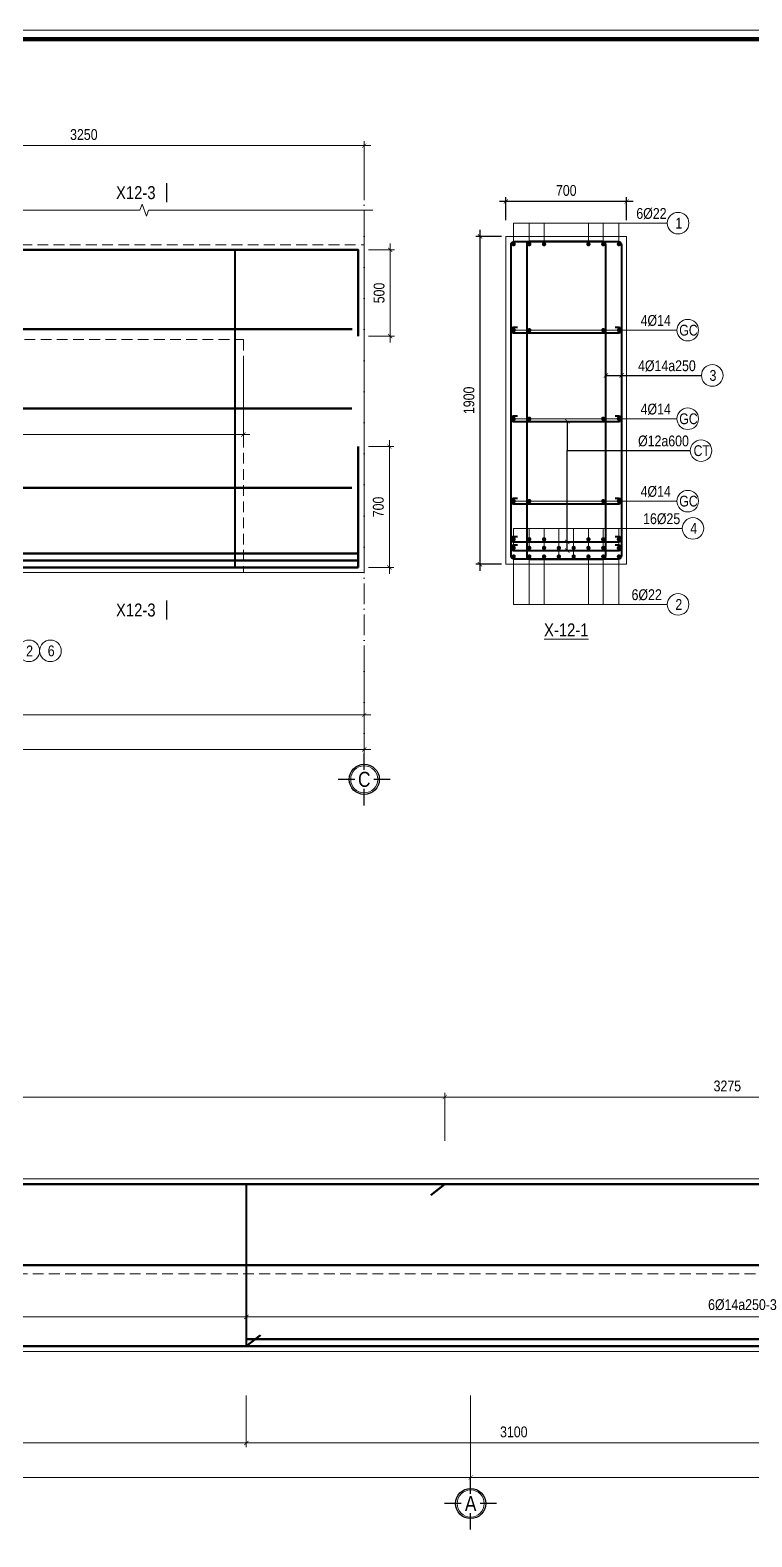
# Model space of a CAD drawing. Header units: millimetres. Extents: x 3014920 to 3563667, y -1638653 to -1356471.
# Drawn here: x 3180739 to 3184922, y -1595047 to -1586316 of the extents above; entities that cross this region are included whole.
import ezdxf
from ezdxf.enums import TextEntityAlignment as Align
from ezdxf.xclip import XClip

# ---------------------------------------------------------------- set-up
doc = ezdxf.new("R2010")
doc.units = ezdxf.units.MM
doc.header["$MEASUREMENT"] = 0
doc.header["$XCLIPFRAME"] = 0
doc.header["$PDMODE"] = 2
for name, pattern in [('6 TANG DIEN HINH 14-15$0$ACAD_ISO10W100', [18, 12, -3, 0, -3]), ('ACAD_ISO04W100', [30, 24, -3, 0, -3]), ('HIDDEN', [0.375, 0.25, -0.125])]:
    doc.linetypes.add(name, pattern=pattern)
doc.layers.get('0').update_dxf_attribs({"lineweight": 9})
doc.layers.get('Defpoints').update_dxf_attribs({"color": 10, "lineweight": 0})
for name, color, linetype, lineweight in [('2', 2, 'Continuous', 20), ('CDAI', 21, 'Continuous', 40), ('CTHEP', 50, 'Continuous', 50), ('DBAO', 90, 'Continuous', 13), ('DGIONG', 130, 'Continuous', 13), ('KTH', 154, 'Continuous', 9), ('Net khuat', 8, 'HIDDEN', 13), ('TEXT', 7, 'Continuous', 15), ('TEXT P X', 1, 'Continuous', 9), ('TRUC', 251, 'ACAD_ISO04W100', 9)]:
    doc.layers.add(name, color=color, linetype=linetype, lineweight=lineweight)
doc.layers.add('8', color=8, linetype='Continuous')
doc.styles.add('HELVECONDENSE', font='VHELVCN_0.TTF')
doc.styles.add('Star-HelCon', font='VHELVCN_0.TTF')
doc.styles.add('TTP-HelCon', font='VHELVCN_0.TTF')
doc.dimstyles.new('TTP-25', dxfattribs={"dimscale": 25, "dimtxt": 2.5, "dimasz": 1, "dimexe": 1, "dimexo": 1, "dimgap": 0.09, "dimtad": 0, "dimdec": 4, "dimrnd": 1, "dimzin": 9, "dimdsep": 46, "dimtxsty": 'TTP-HelCon', "dimblk": 'ARCHTICK', "dimcen": 0.09, "dimdle": 1.5, "dimclrd": 256, "dimclre": 256, "dimclrt": 7, "dimadec": 0, "dimazin": 0, "dimtfac": 1, "dimtdec": 4, "dimtmove": 0, "dimatfit": 3, "dimldrblk": 'ARCHTICK', "dimfxl": 1, "dimtvp": 1, "dimtolj": 1, "dimtzin": 0, "dimarcsym": 0})

# ---------------------------------------------------------------- blocks, each defined once
blk = doc.blocks.new('2X-14')
at = {"layer": 'CTHEP'}
for p, q in [((-245.00002, 143.17017), (18325.00164, 143.17017)), ((18149.5434, -326.82983), (24.99248, -326.82983))]:
    blk.add_line(p, q, dxfattribs=at)
blk.add_lwpolyline([(-245.00002, -796.82983), (18375.00002, -796.82983)], dxfattribs=at)
at = {"layer": 'DBAO', "linetype": 'Continuous'}
blk.add_line((-275.00002, 173.17017), (9375.00163, 173.17017), dxfattribs=at)
at = {"layer": 'DBAO', "linetype": 'Continuous', "flags": 128}
blk.add_lwpolyline([(18725.00162, -826.82983), (-275.00002, -826.82983), (-275.00002, 173.17017)], dxfattribs=at)
blk = doc.blocks.new('dau truc')
blk.add_circle((0, 0), 180)
at = {"layer": '8'}
for p, q in [((0, 127), (0, 345)), ((-127, 0), (-345, 0)), ((0, -345), (0, -127)), ((345, 0), (127, 0))]:
    blk.add_line(p, q, dxfattribs=at)
blk.add_circle((0, 0), 200, dxfattribs=at)
at = {"layer": 'TEXT', "style": 'HELVECONDENSE'}
blk.add_attdef('A', text='', height=233, dxfattribs=at).set_placement((0, 0), align=Align.MIDDLE)
blk = doc.blocks.new('_ArchTick')
at = {"color": 0, "linetype": 'ByBlock', "const_width": 0.15}
blk.add_lwpolyline([(-0.5, -0.5), (0.5, 0.5)], dxfattribs=at)
blk = doc.blocks.new('*D1127')
at = {"layer": 'Defpoints', "color": 0, "transparency": 16777216}
for p in [(11010.4, 1449), (2560.4, 1175), (11010.4, 1171.2)]:
    blk.add_point(p, dxfattribs=at)
at = {"layer": 'KTH', "lineweight": -2, "transparency": 16777216}
for p, q in [((2522.9, 1449), (11047.9, 1449)), ((2560.4, 1200), (2560.4, 1474)), ((11010.4, 1196.2), (11010.4, 1474))]:
    blk.add_line(p, q, dxfattribs=at)
at = {"layer": 'KTH', "lineweight": -2, "transparency": 16777216, "xscale": 25, "yscale": 25, "zscale": 25, "rotation": 180}
blk.add_blockref('_ArchTick', (2560.4, 1449), dxfattribs=at)
at = {"layer": 'KTH', "lineweight": -2, "transparency": 16777216, "xscale": 25, "yscale": 25, "zscale": 25}
blk.add_blockref('_ArchTick', (11010.4, 1449), dxfattribs=at)
at = {"layer": 'KTH', "color": 7, "transparency": 16777216, "insert": (6785.4, 1512.8), "char_height": 62.5, "attachment_point": 5, "style": 'TTP-HelCon'}
blk.add_mtext('\\A1;8450', dxfattribs=at)
blk = doc.blocks.new('*D1128')
at = {"layer": 'Defpoints', "color": 0, "transparency": 16777216}
for p in [(14285.4, 1449), (11010.4, 1196.2), (14285.4, 1200)]:
    blk.add_point(p, dxfattribs=at)
at = {"layer": 'KTH', "lineweight": -2, "transparency": 16777216}
for p, q in [((10972.9, 1449), (14322.9, 1449)), ((11010.4, 1221.2), (11010.4, 1474)), ((14285.4, 1225), (14285.4, 1474))]:
    blk.add_line(p, q, dxfattribs=at)
at = {"layer": 'KTH', "lineweight": -2, "transparency": 16777216, "xscale": 25, "yscale": 25, "zscale": 25, "rotation": 180}
blk.add_blockref('_ArchTick', (11010.4, 1449), dxfattribs=at)
at = {"layer": 'KTH', "lineweight": -2, "transparency": 16777216, "xscale": 25, "yscale": 25, "zscale": 25}
blk.add_blockref('_ArchTick', (14285.4, 1449), dxfattribs=at)
at = {"layer": 'KTH', "color": 7, "transparency": 16777216, "insert": (12647.9, 1512.8), "char_height": 62.5, "attachment_point": 5, "style": 'TTP-HelCon'}
blk.add_mtext('\\A1;3275', dxfattribs=at)
blk = doc.blocks.new('*D1129')
at = {"layer": 'Defpoints', "color": 0, "transparency": 16777216}
for p in [(3710.4, -254.6), (9860.4, -254.6), (9860.4, -555.6)]:
    blk.add_point(p, dxfattribs=at)
at = {"layer": 'KTH', "lineweight": -2, "transparency": 16777216}
for p, q in [((3710.4, -279.6), (3710.4, -580.6)), ((9860.4, -279.6), (9860.4, -580.6)), ((3672.9, -555.6), (9897.9, -555.6))]:
    blk.add_line(p, q, dxfattribs=at)
at = {"layer": 'KTH', "lineweight": -2, "transparency": 16777216, "xscale": 25, "yscale": 25, "zscale": 25, "rotation": 180}
blk.add_blockref('_ArchTick', (3710.4, -555.6), dxfattribs=at)
at = {"layer": 'KTH', "lineweight": -2, "transparency": 16777216, "xscale": 25, "yscale": 25, "zscale": 25}
blk.add_blockref('_ArchTick', (9860.4, -555.6), dxfattribs=at)
at = {"layer": 'KTH', "color": 7, "transparency": 16777216, "insert": (6785.4, -491.8), "char_height": 62.5, "attachment_point": 5, "style": 'TTP-HelCon'}
blk.add_mtext('\\A1;6150', dxfattribs=at)
blk = doc.blocks.new('*D1130')
at = {"layer": 'Defpoints', "color": 0, "transparency": 16777216}
for p in [(9860.4, -254.6), (12960.4, -254.6), (12960.4, -555.6)]:
    blk.add_point(p, dxfattribs=at)
at = {"layer": 'KTH', "lineweight": -2, "transparency": 16777216}
for p, q in [((9860.4, -279.6), (9860.4, -580.6)), ((12960.4, -279.6), (12960.4, -580.6)), ((9822.9, -555.6), (12997.9, -555.6))]:
    blk.add_line(p, q, dxfattribs=at)
at = {"layer": 'KTH', "lineweight": -2, "transparency": 16777216, "xscale": 25, "yscale": 25, "zscale": 25, "rotation": 180}
blk.add_blockref('_ArchTick', (9860.4, -555.6), dxfattribs=at)
at = {"layer": 'KTH', "lineweight": -2, "transparency": 16777216, "xscale": 25, "yscale": 25, "zscale": 25}
blk.add_blockref('_ArchTick', (12960.4, -555.6), dxfattribs=at)
at = {"layer": 'KTH', "color": 7, "transparency": 16777216, "insert": (11410.4, -491.8), "char_height": 62.5, "attachment_point": 5, "style": 'TTP-HelCon'}
blk.add_mtext('\\A1;3100  ', dxfattribs=at)
blk = doc.blocks.new('*D1131')
at = {"layer": 'Defpoints', "color": 0, "transparency": 16777216}
for p in [(11160.4, -254.6), (23410.4, -254.6), (11160.4, -755.6)]:
    blk.add_point(p, dxfattribs=at)
at = {"layer": 'KTH', "lineweight": -2, "transparency": 16777216}
for p, q in [((11160.4, -279.6), (11160.4, -780.6)), ((23410.4, -279.6), (23410.4, -780.6)), ((23447.9, -755.6), (11122.9, -755.6))]:
    blk.add_line(p, q, dxfattribs=at)
at = {"layer": 'KTH', "lineweight": -2, "transparency": 16777216, "xscale": 25, "yscale": 25, "zscale": 25, "rotation": 180}
blk.add_blockref('_ArchTick', (11160.4, -755.6), dxfattribs=at)
at = {"layer": 'KTH', "lineweight": -2, "transparency": 16777216, "xscale": 25, "yscale": 25, "zscale": 25}
blk.add_blockref('_ArchTick', (23410.4, -755.6), dxfattribs=at)
at = {"layer": 'KTH', "color": 7, "transparency": 16777216, "insert": (17285.4, -691.8), "char_height": 62.5, "attachment_point": 5, "style": 'TTP-HelCon'}
blk.add_mtext('\\A1;12250', dxfattribs=at)
blk = doc.blocks.new('*D1132')
at = {"layer": 'Defpoints', "color": 0, "transparency": 16777216}
for p in [(260.4, -254.6), (11160.4, -254.6), (11160.4, -755.6)]:
    blk.add_point(p, dxfattribs=at)
at = {"layer": 'KTH', "lineweight": -2, "transparency": 16777216}
for p, q in [((260.4, -279.6), (260.4, -780.6)), ((11160.4, -279.6), (11160.4, -780.6)), ((222.9, -755.6), (11197.9, -755.6))]:
    blk.add_line(p, q, dxfattribs=at)
at = {"layer": 'KTH', "lineweight": -2, "transparency": 16777216, "xscale": 25, "yscale": 25, "zscale": 25, "rotation": 180}
blk.add_blockref('_ArchTick', (260.4, -755.6), dxfattribs=at)
at = {"layer": 'KTH', "lineweight": -2, "transparency": 16777216, "xscale": 25, "yscale": 25, "zscale": 25}
blk.add_blockref('_ArchTick', (11160.4, -755.6), dxfattribs=at)
at = {"layer": 'KTH', "color": 7, "transparency": 16777216, "insert": (5710.4, -691.8), "char_height": 62.5, "attachment_point": 5, "style": 'TTP-HelCon'}
blk.add_mtext('\\A1;10900', dxfattribs=at)
blk = doc.blocks.new('*D1133')
at = {"layer": 'Defpoints', "color": 0, "transparency": 16777216}
for p in [(9860.4, 372.1), (15610.4, 372.1), (9860.4, 175)]:
    blk.add_point(p, dxfattribs=at)
at = {"layer": 'KTH', "lineweight": -2, "transparency": 16777216}
for p, q in [((9860.4, 347.1), (9860.4, 150)), ((15610.4, 347.1), (15610.4, 150)), ((15647.9, 175), (9822.9, 175))]:
    blk.add_line(p, q, dxfattribs=at)
at = {"layer": 'KTH', "lineweight": -2, "transparency": 16777216, "xscale": 25, "yscale": 25, "zscale": 25, "rotation": 180}
blk.add_blockref('_ArchTick', (9860.4, 175), dxfattribs=at)
at = {"layer": 'KTH', "lineweight": -2, "transparency": 16777216, "xscale": 25, "yscale": 25, "zscale": 25}
blk.add_blockref('_ArchTick', (15610.4, 175), dxfattribs=at)
at = {"layer": 'KTH', "color": 7, "transparency": 16777216, "insert": (12735.4, 244.9), "char_height": 62.5, "attachment_point": 5, "style": 'TTP-HelCon'}
blk.add_mtext('\\A1;6Þ14a250-3', dxfattribs=at)
blk = doc.blocks.new('*D1134')
at = {"layer": 'Defpoints', "color": 0, "transparency": 16777216}
for p in [(3710.4, 372.1), (9860.4, 372.1), (3710.4, 175)]:
    blk.add_point(p, dxfattribs=at)
at = {"layer": 'KTH', "lineweight": -2, "transparency": 16777216}
for p, q in [((3710.4, 347.1), (3710.4, 150)), ((9860.4, 347.1), (9860.4, 150)), ((9897.9, 175), (3672.9, 175))]:
    blk.add_line(p, q, dxfattribs=at)
at = {"layer": 'KTH', "lineweight": -2, "transparency": 16777216, "xscale": 25, "yscale": 25, "zscale": 25, "rotation": 180}
blk.add_blockref('_ArchTick', (3710.4, 175), dxfattribs=at)
at = {"layer": 'KTH', "lineweight": -2, "transparency": 16777216, "xscale": 25, "yscale": 25, "zscale": 25}
blk.add_blockref('_ArchTick', (9860.4, 175), dxfattribs=at)
at = {"layer": 'KTH', "color": 7, "transparency": 16777216, "insert": (6785.4, 244.9), "char_height": 62.5, "attachment_point": 5, "style": 'TTP-HelCon'}
blk.add_mtext('\\A1;6Þ14a300-3', dxfattribs=at)
blk = doc.blocks.new('*D1095')
at = {"layer": 'Defpoints', "color": 0, "transparency": 16777216}
for p in [(10420, -2367.7), (-30, -2470), (10420, -2895)]:
    blk.add_point(p, dxfattribs=at)
at = {"layer": 'KTH', "lineweight": -2, "transparency": 16777216}
for p, q in [((10420, -2392.7), (10420, -2920)), ((-30, -2495), (-30, -2920)), ((-67.5, -2895), (10457.5, -2895))]:
    blk.add_line(p, q, dxfattribs=at)
at = {"layer": 'KTH', "lineweight": -2, "transparency": 16777216, "xscale": 25, "yscale": 25, "zscale": 25, "rotation": 180}
blk.add_blockref('_ArchTick', (-30, -2895), dxfattribs=at)
at = {"layer": 'KTH', "lineweight": -2, "transparency": 16777216, "xscale": 25, "yscale": 25, "zscale": 25}
blk.add_blockref('_ArchTick', (10420, -2895), dxfattribs=at)
at = {"layer": 'KTH', "color": 7, "transparency": 16777216, "insert": (5195, -2831.1), "char_height": 62.5, "attachment_point": 5, "style": 'TTP-HelCon'}
blk.add_mtext('\\A1;10450', dxfattribs=at)
blk = doc.blocks.new('*D1097')
at = {"layer": 'Defpoints', "color": 0, "transparency": 16777216}
for p in [(5270, -2470), (10420, -2470), (5270, -2695)]:
    blk.add_point(p, dxfattribs=at)
at = {"layer": 'KTH', "lineweight": -2, "transparency": 16777216}
for p, q in [((5270, -2495), (5270, -2720)), ((10420, -2495), (10420, -2720)), ((10457.5, -2695), (5232.5, -2695))]:
    blk.add_line(p, q, dxfattribs=at)
at = {"layer": 'KTH', "lineweight": -2, "transparency": 16777216, "xscale": 25, "yscale": 25, "zscale": 25, "rotation": 180}
blk.add_blockref('_ArchTick', (5270, -2695), dxfattribs=at)
at = {"layer": 'KTH', "lineweight": -2, "transparency": 16777216, "xscale": 25, "yscale": 25, "zscale": 25}
blk.add_blockref('_ArchTick', (10420, -2695), dxfattribs=at)
at = {"layer": 'KTH', "color": 7, "transparency": 16777216, "insert": (7845, -2631.2), "char_height": 62.5, "attachment_point": 5, "style": 'TTP-HelCon'}
blk.add_mtext('\\A1;5150', dxfattribs=at)
blk = doc.blocks.new('*D1098')
at = {"layer": 'Defpoints', "color": 0, "transparency": 16777216}
for p in [(5270, -594.3), (9720, -594.3), (5270, -1070)]:
    blk.add_point(p, dxfattribs=at)
at = {"layer": 'KTH', "lineweight": -2, "transparency": 16777216}
for p, q in [((5270, -619.3), (5270, -1095)), ((9720, -619.3), (9720, -1095)), ((9757.5, -1070), (5232.5, -1070))]:
    blk.add_line(p, q, dxfattribs=at)
at = {"layer": 'KTH', "lineweight": -2, "transparency": 16777216, "xscale": 25, "yscale": 25, "zscale": 25, "rotation": 180}
blk.add_blockref('_ArchTick', (5270, -1070), dxfattribs=at)
at = {"layer": 'KTH', "lineweight": -2, "transparency": 16777216, "xscale": 25, "yscale": 25, "zscale": 25}
blk.add_blockref('_ArchTick', (9720, -1070), dxfattribs=at)
at = {"layer": 'KTH', "color": 7, "transparency": 16777216, "insert": (7495, -1000.1), "char_height": 62.5, "attachment_point": 5, "style": 'TTP-HelCon'}
blk.add_mtext('\\A1;4Þ14a250-3', dxfattribs=at)
blk = doc.blocks.new('*D1100')
at = {"layer": 'Defpoints', "color": 0, "transparency": 16777216}
for p in [(10420, 604), (7170, 330), (10420, 330)]:
    blk.add_point(p, dxfattribs=at)
at = {"layer": 'KTH', "lineweight": -2, "transparency": 16777216}
for p, q in [((7170, 355), (7170, 629)), ((10420, 355), (10420, 629)), ((7132.5, 604), (10457.5, 604))]:
    blk.add_line(p, q, dxfattribs=at)
at = {"layer": 'KTH', "lineweight": -2, "transparency": 16777216, "xscale": 25, "yscale": 25, "zscale": 25, "rotation": 180}
blk.add_blockref('_ArchTick', (7170, 604), dxfattribs=at)
at = {"layer": 'KTH', "lineweight": -2, "transparency": 16777216, "xscale": 25, "yscale": 25, "zscale": 25}
blk.add_blockref('_ArchTick', (10420, 604), dxfattribs=at)
at = {"layer": 'KTH', "color": 7, "transparency": 16777216, "insert": (8795, 667.8), "char_height": 62.5, "attachment_point": 5, "style": 'TTP-HelCon'}
blk.add_mtext('\\A1;3250', dxfattribs=at)
blk = doc.blocks.new('MC')
at = {"layer": 'CTHEP', "const_width": 10, "elevation": 0}
blk.add_lwpolyline([(36, 150), (36, 0)], dxfattribs=at)
at = {"layer": 'TEXT', "style": 'TTP-HelCon'}
blk.add_attdef('A', text='', height=100, dxfattribs=at).set_placement((-50, 26), align=Align.RIGHT)
blk = doc.blocks.new('*D1106')
at = {"layer": 'Defpoints', "color": 0, "transparency": 16777216}
for p in [(10420, 0), (10420, -500), (10570, -500)]:
    blk.add_point(p, dxfattribs=at)
at = {"layer": 'KTH', "lineweight": -2, "transparency": 16777216}
for p, q in [((10570, 37.5), (10570, -537.5)), ((10445, 0), (10595, 0)), ((10445, -500), (10595, -500))]:
    blk.add_line(p, q, dxfattribs=at)
at = {"layer": 'KTH', "lineweight": -2, "transparency": 16777216, "xscale": 25, "yscale": 25, "zscale": 25}
for p, rotation in [((10570, 0), 90), ((10570, -500), 270)]:
    blk.add_blockref('_ArchTick', p, dxfattribs=dict(at, rotation=rotation))
at = {"layer": 'KTH', "color": 7, "transparency": 16777216, "insert": (10506.2, -250), "char_height": 62.5, "attachment_point": 5, "rotation": 90, "style": 'TTP-HelCon'}
blk.add_mtext('\\A1;500', dxfattribs=at)
blk = doc.blocks.new('*D1107')
at = {"layer": 'Defpoints', "color": 0, "transparency": 16777216}
for p in [(10420, -1140), (10565.9, -1140), (10420, -1840)]:
    blk.add_point(p, dxfattribs=at)
at = {"layer": 'KTH', "lineweight": -2, "transparency": 16777216}
for p, q in [((10565.9, -1877.5), (10565.9, -1102.5)), ((10445, -1140), (10590.9, -1140)), ((10445, -1840), (10590.9, -1840))]:
    blk.add_line(p, q, dxfattribs=at)
at = {"layer": 'KTH', "lineweight": -2, "transparency": 16777216, "xscale": 25, "yscale": 25, "zscale": 25}
for p, rotation in [((10565.9, -1140), 90), ((10565.9, -1840), 270)]:
    blk.add_blockref('_ArchTick', p, dxfattribs=dict(at, rotation=rotation))
at = {"layer": 'KTH', "color": 7, "transparency": 16777216, "insert": (10502, -1490), "char_height": 62.5, "attachment_point": 5, "rotation": 90, "style": 'TTP-HelCon'}
blk.add_mtext('\\A1;700', dxfattribs=at)
blk = doc.blocks.new('*D1153')
at = {"layer": 'Defpoints', "color": 0, "ltscale": 500, "transparency": 16777216}
for p in [(3183495.9, -1587309.2), (3183495.9, -1587442.4), (3184195.9, -1587442.4)]:
    blk.add_point(p, dxfattribs=at)
at = {"layer": 'KTH', "lineweight": -2, "ltscale": 500, "transparency": 16777216}
for p, q in [((3184233.4, -1587309.2), (3183458.4, -1587309.2)), ((3183495.9, -1587417.4), (3183495.9, -1587284.2)), ((3184195.9, -1587417.4), (3184195.9, -1587284.2))]:
    blk.add_line(p, q, dxfattribs=at)
at = {"layer": 'KTH', "lineweight": -2, "ltscale": 500, "transparency": 16777216, "xscale": 25, "yscale": 25, "zscale": 25, "rotation": 180}
blk.add_blockref('_ArchTick', (3183495.9, -1587309.2), dxfattribs=at)
at = {"layer": 'KTH', "lineweight": -2, "ltscale": 500, "transparency": 16777216, "xscale": 25, "yscale": 25, "zscale": 25}
blk.add_blockref('_ArchTick', (3184195.9, -1587309.2), dxfattribs=at)
at = {"layer": 'KTH', "color": 7, "ltscale": 500, "transparency": 16777216, "insert": (3183845.9, -1587245.3), "char_height": 62.5, "attachment_point": 5, "style": 'TTP-HelCon'}
blk.add_mtext('\\A1;700', dxfattribs=at)
blk = doc.blocks.new('*D1154')
at = {"layer": 'Defpoints', "color": 0, "ltscale": 500, "transparency": 16777216}
for p in [(3183495.9, -1587511.4), (3183346, -1589411.4), (3183495.9, -1589411.4)]:
    blk.add_point(p, dxfattribs=at)
at = {"layer": 'KTH', "lineweight": -2, "ltscale": 500, "transparency": 16777216}
for p, q in [((3183470.9, -1587511.4), (3183321, -1587511.4)), ((3183346, -1587473.9), (3183346, -1589448.9)), ((3183470.9, -1589411.4), (3183321, -1589411.4))]:
    blk.add_line(p, q, dxfattribs=at)
at = {"layer": 'KTH', "lineweight": -2, "ltscale": 500, "transparency": 16777216, "xscale": 25, "yscale": 25, "zscale": 25}
for p, rotation in [((3183346, -1587511.4), 90), ((3183346, -1589411.4), 270)]:
    blk.add_blockref('_ArchTick', p, dxfattribs=dict(at, rotation=rotation))
at = {"layer": 'KTH', "color": 7, "ltscale": 500, "transparency": 16777216, "insert": (3183282.2, -1588461.4), "char_height": 62.5, "attachment_point": 5, "rotation": 90, "style": 'TTP-HelCon'}
blk.add_mtext('\\A1;1900', dxfattribs=at)
blk = doc.blocks.new('CHG_XX_Khung ten')
blk.add_lwpolyline([(15, 579), (826, 579), (826, 15), (15, 15)], close=True)
at = {"color": 4, "linetype": 'Continuous', "const_width": 1}
blk.add_lwpolyline([(17, 577), (824, 577), (824, 17), (17, 17)], close=True, dxfattribs=at)
blk = doc.blocks.new('2X-13')
at = {"layer": 'CDAI'}
blk.add_lwpolyline([(9860.44181, 945), (9860.44181, 5)], dxfattribs=at)
at = {"layer": 'CTHEP'}
for p, q in [((10929.01592, 880.4745), (11010.44181, 945)), ((33575.39119, 475), (290.43806, 475))]:
    blk.add_line(p, q, dxfattribs=at)
at = {"layer": 'CTHEP', "color": 6}
blk.add_line((9941.86771, 69.5255), (9860.44181, 5), dxfattribs=at)
at = {"layer": 'CTHEP'}
for points in [[(290.43806, 745.00141), (290.43806, 945), (34222.38412, 945)], [(290.43806, 5), (34210.68418, 5)], [(9860.44181, 45), (17810.44181, 45)]]:
    blk.add_lwpolyline(points, dxfattribs=at)
at = {"layer": 'DBAO', "linetype": 'Continuous'}
blk.add_line((560.44556, 975), (13010.44181, 975), dxfattribs=at)
at = {"layer": 'DBAO', "linetype": 'Continuous', "flags": 128}
blk.add_lwpolyline([(260.43806, 1175), (260.43806, -25), (32960.44001, -25), (32960.44001, -925)], dxfattribs=at)
at = {"layer": 'Net khuat', "ltscale": 250}
blk.add_line((560.44298, 425), (32960.44001, 425), dxfattribs=at)
at = {"layer": '2', "ltscale": 300}
ref = blk.add_blockref('dau truc', (11160.44001, -906.46904), dxfattribs=dict(at, xscale=0.4367131295148283, yscale=0.4367131295148283, zscale=0.4367131295148283))
ref.add_attrib('A', 'A', dxfattribs={"layer": 'TEXT', "height": 87.5, "style": 'HELVECONDENSE'}).set_placement((11160.44001, -906.46904), align=Align.MIDDLE)
at = {"layer": 'KTH'}
for base, p1, p2, picture, middle in [((11010.4418141828, 1449.004608033), (2560.4380613351, 1174.9999999644), (11010.4418141828, 1171.152969715), '*D1127', (6785.439937759, 1512.8379413663)), ((14285.44181, 1449.00461), (11010.44181, 1196.15297), (14285.44181, 1200), '*D1128', (12647.94181, 1512.83794)), ((11160.4418141828, -755.6045000111), (260.4380613351, -254.6045000057), (11160.4418141828, -254.6045000069), '*D1132', (5710.439937759, -691.7711666777))]:
    dim = blk.add_linear_dim(base=base, p1=p1, p2=p2, angle=180, dimstyle='TTP-25', override={"dimtmove": 1}, dxfattribs=at)
    dim.commit()
    dim.dimension.update_dxf_attribs({"geometry": picture, "text_midpoint": middle})
at = {"layer": 'KTH', "color": 6}
dim = blk.add_linear_dim(base=(3710.43806, 175), p1=(9860.44181, 372.13667), p2=(3710.43806, 372.13667), angle=180, text='6Þ14a300-3', dimstyle='TTP-25', override={"dimtmove": 1}, dxfattribs=at)
dim.commit()
dim.dimension.update_dxf_attribs({"geometry": '*D1134', "text_midpoint": (6785.43994, 244.91666)})
at = {"layer": 'KTH'}
dim = blk.add_linear_dim(base=(9860.44181, 175), p1=(15610.44181, 372.13667), p2=(9860.44181, 372.13667), angle=180, text='6Þ14a250-3', dimstyle='TTP-25', override={"dimtmove": 1}, dxfattribs=at)
dim.commit()
dim.dimension.update_dxf_attribs({"geometry": '*D1133', "text_midpoint": (12735.44181, 244.91666)})
for base, p1, p2, picture, middle in [((9860.4418141828, -555.6487611982), (3710.4380613649, -254.6045000055), (9860.4418141828, -254.6045000069), '*D1129', (6785.4399377739, -491.8154278648)), ((11160.44181, -755.6045), (23410.44001, -254.6045), (11160.44181, -254.6045), '*D1131', (17285.44091, -691.77117))]:
    dim = blk.add_linear_dim(base=base, p1=p1, p2=p2, dimstyle='TTP-25', override={"dimtmove": 1}, dxfattribs=at)
    dim.commit()
    dim.dimension.update_dxf_attribs({"geometry": picture, "text_midpoint": middle})
dim = blk.add_linear_dim(base=(12960.44181, -555.64876), p1=(9860.44181, -254.6045), p2=(12960.44181, -254.6045), text='<>  ', dimstyle='TTP-25', override={"dimtmove": 1}, dxfattribs=at)
dim.commit()
dim.dimension.update_dxf_attribs({"geometry": '*D1130', "text_midpoint": (11410.44181, -491.81543)})
blk = doc.blocks.new('2X-12')
at = {"layer": 'CDAI'}
blk.add_lwpolyline([(9669.98956, 0), (9669.98956, -1840)], dxfattribs=at)
at = {"layer": 'CTHEP'}
for p, q in [((10349.29112, -460), (144.50086, -460)), ((10347.45191, -920), (139.23727, -920)), ((10384.98922, -1839.99999), (10384.98922, -1139.99999)), ((10347.45191, -1380), (139.23727, -1380)), ((0, -1840), (10384.98922, -1840))]:
    blk.add_line(p, q, dxfattribs=at)
for points in [[(0, 0), (10385.00873, 0), (10385.00873, -500)], [(5269.98956, -1760), (10384.98922, -1760)], [(5269.98956, -1800), (10384.98922, -1800)]]:
    blk.add_lwpolyline(points, dxfattribs=at)
at = {"layer": 'DBAO', "linetype": 'Continuous'}
blk.add_line((10419.98922, 230), (10419.98922, -1870), dxfattribs=at)
at = {"layer": 'DBAO', "linetype": 'Continuous', "flags": 128}
blk.add_lwpolyline([(10419.98922, -1870), (-30.00883, -1870), (-30.00883, 30)], dxfattribs=at)
at = {"layer": 'DGIONG', "linetype": 'Continuous', "elevation": 0, "flags": 128}
blk.add_lwpolyline([(10469.99117, 230), (9169.99117, 230), (9157.49117, 195.65653), (9132.49117, 264.34347), (9119.99117, 230), (7675.13337, 230)], dxfattribs=at)
at = {"layer": 'DGIONG'}
for centre in [(8476.43274, -2323.89334), (8601.43274, -2323.89334)]:
    blk.add_circle(centre, 62.5, dxfattribs=at)
at = {"layer": 'Net khuat', "ltscale": 250}
for p, q in [((7869.99117, 30), (10419.99117, 30)), ((669.98956, -519.96736), (9719.98956, -519.98528)), ((9719.98956, -519.98528), (9719.98956, -1870))]:
    blk.add_line(p, q, dxfattribs=at)
at = {"layer": 'TRUC', "linetype": '6 TANG DIEN HINH 14-15$0$ACAD_ISO10W100', "ltscale": 10}
blk.add_lwpolyline([(10419.99117, 408.27092), (10419.99117, -2942.59717)], dxfattribs=at)
ref = blk.add_blockref('MC', (9248.03129, 388.14082), dxfattribs=dict(xscale=-0.75, yscale=0.75, zscale=0.75, rotation=180))
ref.add_attrib('A', 'X12-3', dxfattribs={"layer": 'TEXT', "height": 75, "style": 'TTP-HelCon'}).set_placement((9210.53129, 294.01039), align=Align.RIGHT)
ref = blk.add_blockref('MC', (9248.03129, -2030.46061), dxfattribs=dict(xscale=-0.75, yscale=0.75, zscale=0.75, rotation=180))
ref.add_attrib('A', 'X12-3', dxfattribs={"layer": 'TEXT', "height": 75, "style": 'TTP-HelCon'}).set_placement((9210.53129, -2124.59104), align=Align.RIGHT)
at = {"layer": '2', "ltscale": 300}
ref = blk.add_blockref('dau truc', (10419.99117, -3068.46171), dxfattribs=dict(at, xscale=0.4367131292819977, yscale=0.4367131292819977, zscale=0.4367131292819977))
ref.add_attrib('A', 'C', dxfattribs={"layer": 'TEXT', "height": 87.5, "style": 'HELVECONDENSE'}).set_placement((10419.99117, -3068.46171), align=Align.MIDDLE)
at = {"layer": 'TEXT', "style": 'Star-HelCon'}
for s, p in [('2', (8480.59941, -2323.89334)), ('6', (8605.59941, -2323.89334))]:
    blk.add_text(s, height=62.5, dxfattribs=at).set_placement(p, align=Align.MIDDLE)
at = {"layer": 'KTH'}
for base, p1, p2, picture, middle in [((10419.99117, 604.00461), (7169.99117, 330), (10419.99117, 330), '*D1100', (8794.99117, 667.83794)), ((10419.99117, -2894.95574), (-30.00883, -2470), (10419.99117, -2367.65926), '*D1095', (5194.99117, -2831.1224)), ((5269.98956, -2695), (10419.99117, -2470), (5269.98956, -2470), '*D1097', (7844.99037, -2631.16667))]:
    dim = blk.add_linear_dim(base=base, p1=p1, p2=p2, angle=180, dimstyle='TTP-25', override={"dimtmove": 1}, dxfattribs=at)
    dim.commit()
    dim.dimension.update_dxf_attribs({"geometry": picture, "text_midpoint": middle})
for p1, p2, distance, picture, middle in [((10419.98922, 0), (10419.98922, -500), 150.03344, '*D1106', (10506.18934, -250)), ((10419.98922, -1839.99999), (10419.98922, -1139.99999), -145.86379, '*D1107', (10502.01968, -1489.99999))]:
    dim = blk.add_aligned_dim(p1=p1, p2=p2, distance=distance, dimstyle='TTP-25', dxfattribs=at)
    dim.commit()
    dim.dimension.update_dxf_attribs({"geometry": picture, "text_midpoint": middle})
at = {"layer": 'KTH', "color": 1}
dim = blk.add_linear_dim(base=(5269.98956, -1070), p1=(9719.98956, -594.2705), p2=(5269.98956, -594.2705), angle=180, text='4Þ14a250-3', dimstyle='TTP-25', override={"dimtmove": 1}, dxfattribs=at)
dim.commit()
dim.dimension.update_dxf_attribs({"geometry": '*D1098', "text_midpoint": (7494.98956, -1000.08333)})

msp = doc.modelspace()

# ---------------------------------------------------------------- linework, layer by layer
at = {"layer": 'CDAI', "elevation": 0}
for points in [[(3183544.66023, -1587541.40095), (3184147.16023, -1587541.40095, -0.4142135624), (3184165.91023, -1587560.15095), (3184165.91023, -1589362.65095, -0.4142135624), (3184147.16023, -1589381.40095), (3183544.66023, -1589381.40095, -0.4142135624), (3183525.91023, -1589362.65095), (3183525.91023, -1587560.15095, -0.4142135624)], [(3184056.44594, -1587541.40095), (3183635.37452, -1587541.40095, 0.4142135624), (3183616.62452, -1587560.15095), (3183616.62452, -1589362.65095, 0.4142135624), (3183635.37452, -1589381.40095), (3184056.44594, -1589381.40095, 0.4142135624), (3184075.19594, -1589362.65095), (3184075.19594, -1587560.15095, 0.4142135624)]]:
    msp.add_lwpolyline(points, format="xyb", close=True, dxfattribs=at)
for points in [[(3183562.83022, -1588039.73429), (3183540.91023, -1588039.73429, 0.4142135624), (3183525.91023, -1588054.73429, 0.4142135624), (3183540.91023, -1588069.73429), (3184150.91023, -1588069.73429, 0.4142135624), (3184165.91023, -1588054.73429, 0.4142135624), (3184150.91023, -1588039.73429), (3184128.99024, -1588039.73429)], [(3183562.83022, -1588553.06762), (3183540.91023, -1588553.06762, 0.4142135624), (3183525.91023, -1588568.06762, 0.4142135624), (3183540.91023, -1588583.06762), (3184150.91023, -1588583.06762, 0.4142135624), (3184165.91023, -1588568.06762, 0.4142135624), (3184150.91023, -1588553.06762), (3184128.99024, -1588553.06762)], [(3183562.83022, -1589030.3382), (3183540.91023, -1589030.3382, 0.4142135624), (3183525.91023, -1589045.3382, 0.4142135624), (3183540.91023, -1589060.3382), (3184150.91023, -1589060.3382, 0.4142135624), (3184165.91023, -1589045.3382, 0.4142135624), (3184150.91023, -1589030.3382), (3184128.99024, -1589030.3382)], [(3183562.83022, -1589251.40095), (3183540.91023, -1589251.40095, 0.4142135624), (3183525.91023, -1589266.40095, 0.4142135624), (3183540.91023, -1589281.40095), (3184150.91023, -1589281.40095, 0.4142135624), (3184165.91023, -1589266.40095, 0.4142135624), (3184150.91023, -1589251.40095), (3184128.99024, -1589251.40095)], [(3183562.83022, -1589301.40095), (3183540.91023, -1589301.40095, 0.4142135624), (3183525.91023, -1589316.40095, 0.4142135624), (3183540.91023, -1589331.40095), (3184150.91023, -1589331.40095, 0.4142135624), (3184165.91023, -1589316.40095, 0.4142135624), (3184150.91023, -1589301.40095), (3184128.99024, -1589301.40095)]]:
    msp.add_lwpolyline(points, format="xyb", dxfattribs=at)
at = {"layer": 'CTHEP', "const_width": 12.5, "elevation": 0}
for points in [[(3183534.66023, -1587556.40095, 1), (3183547.16023, -1587556.40095, 1)], [(3183625.37451, -1587556.40095, -1), (3183637.87451, -1587556.40095, -1)], [(3183711.0888, -1587556.40095, -1), (3183723.5888, -1587556.40095, -1)], [(3183980.73166, -1587556.40095, 1), (3183968.23166, -1587556.40095, 1)], [(3184066.44594, -1587556.40095, 1), (3184053.94594, -1587556.40095, 1)], [(3184144.66023, -1587556.40095, 1), (3184157.16023, -1587556.40095, 1)], [(3183534.66023, -1588054.73429, 1), (3183547.16023, -1588054.73429, 1)], [(3183625.37451, -1588054.73429, 1), (3183637.87451, -1588054.73429, 1)], [(3184053.94594, -1588054.73429, 1), (3184066.44594, -1588054.73429, 1)], [(3184144.66023, -1588054.73429, 1), (3184157.16023, -1588054.73429, 1)], [(3183534.66023, -1588568.06762, 1), (3183547.16023, -1588568.06762, 1)], [(3183625.37451, -1588568.06762, 1), (3183637.87451, -1588568.06762, 1)], [(3184053.94594, -1588568.06762, 1), (3184066.44594, -1588568.06762, 1)], [(3184144.66023, -1588568.06762, 1), (3184157.16023, -1588568.06762, 1)], [(3183534.66023, -1589045.3382, 1), (3183547.16023, -1589045.3382, 1)], [(3183625.37451, -1589045.3382, 1), (3183637.87451, -1589045.3382, 1)], [(3184053.94594, -1589045.3382, 1), (3184066.44594, -1589045.3382, 1)], [(3184144.66023, -1589045.3382, 1), (3184157.16023, -1589045.3382, 1)], [(3183534.66023, -1589266.40095, -1), (3183547.16023, -1589266.40095, -1)], [(3183625.37451, -1589266.40095, 1), (3183637.87451, -1589266.40095, 1)], [(3183711.0888, -1589266.40095, 1), (3183723.5888, -1589266.40095, 1)], [(3183980.73166, -1589266.40095, -1), (3183968.23166, -1589266.40095, -1)], [(3184053.94594, -1589266.40095, 1), (3184066.44594, -1589266.40095, 1)], [(3184144.66023, -1589266.40095, -1), (3184157.16023, -1589266.40095, -1)], [(3183534.66023, -1589316.40095, -1), (3183547.16023, -1589316.40095, -1)], [(3183534.66023, -1589366.40095, 1), (3183547.16023, -1589366.40095, 1)], [(3183625.37451, -1589316.40095, 1), (3183637.87451, -1589316.40095, 1)], [(3183625.37451, -1589366.40095, 1), (3183637.87451, -1589366.40095, 1)], [(3183711.0888, -1589316.40095, 1), (3183723.5888, -1589316.40095, 1)], [(3183711.0888, -1589366.40095, 1), (3183723.5888, -1589366.40095, 1)], [(3183796.80309, -1589316.40095, 1), (3183809.30309, -1589316.40095, 1)], [(3183796.80309, -1589366.40095, 1), (3183809.30309, -1589366.40095, 1)], [(3183895.01737, -1589316.40095, -1), (3183882.51737, -1589316.40095, -1)], [(3183895.01737, -1589366.40095, -1), (3183882.51737, -1589366.40095, -1)], [(3183980.73166, -1589316.40095, -1), (3183968.23166, -1589316.40095, -1)], [(3183980.73166, -1589366.40095, -1), (3183968.23166, -1589366.40095, -1)], [(3184066.44594, -1589316.40095, -1), (3184053.94594, -1589316.40095, -1)], [(3184066.44594, -1589366.40095, -1), (3184053.94594, -1589366.40095, -1)], [(3184144.66023, -1589316.40095, -1), (3184157.16023, -1589316.40095, -1)], [(3184144.66023, -1589366.40095, 1), (3184157.16023, -1589366.40095, 1)]]:
    msp.add_lwpolyline(points, format="xyb", close=True, dxfattribs=at)
at = {"layer": 'DBAO', "elevation": 0, "flags": 128}
for points in [[(3183495.91023, -1587511.40095), (3184195.91023, -1587511.40095)], [(3184195.91023, -1587511.40095), (3184195.91023, -1589411.40095), (3183495.91023, -1589411.40095), (3183495.91023, -1587511.40095)]]:
    msp.add_lwpolyline(points, dxfattribs=at)
at = {"layer": 'DGIONG'}
for p, q in [((3183540.91023, -1587556.40095), (3183540.91023, -1587434.65095)), ((3183540.91023, -1587434.65095), (3184431.50674, -1587434.65095)), ((3183631.62452, -1587556.40095), (3183631.62452, -1587434.65095)), ((3183717.3388, -1587556.40095), (3183717.3388, -1587434.65095)), ((3183974.48166, -1587556.40095), (3183974.48166, -1587434.65095)), ((3184060.19594, -1587556.40095), (3184060.19594, -1587434.65095)), ((3184150.91023, -1587556.40095), (3184150.91023, -1587434.65095)), ((3183540.91023, -1588054.73429), (3184487.47129, -1588054.73429)), ((3183540.91023, -1588568.06762), (3184487.47129, -1588568.06762)), ((3183540.91023, -1589045.3382), (3184487.47129, -1589045.3382)), ((3183540.91023, -1589203.46995), (3184517.66161, -1589203.46995)), ((3183540.91023, -1589316.40095), (3183540.91023, -1589203.46995)), ((3183631.62452, -1589316.40095), (3183631.62452, -1589203.46995)), ((3183717.3388, -1589316.40095), (3183717.3388, -1589203.46995)), ((3183803.05309, -1589203.46995), (3183803.05309, -1589366.40095)), ((3183888.76737, -1589203.46995), (3183888.76737, -1589366.40095)), ((3183974.48166, -1589316.40095), (3183974.48166, -1589203.46995)), ((3184060.19594, -1589316.40095), (3184060.19594, -1589203.46995)), ((3184150.91023, -1589316.40095), (3184150.91023, -1589203.46995)), ((3183540.91023, -1589643.80278), (3183540.91023, -1589366.40095)), ((3183631.62452, -1589366.40095), (3183631.62452, -1589643.80278)), ((3183717.3388, -1589366.40095), (3183717.3388, -1589643.80278)), ((3183974.48166, -1589366.40095), (3183974.48166, -1589643.80278)), ((3184060.19594, -1589366.40095), (3184060.19594, -1589643.80278)), ((3184150.91023, -1589643.80278), (3184150.91023, -1589366.40095)), ((3183540.91023, -1589643.80278), (3184431.50674, -1589643.80278))]:
    msp.add_line(p, q, dxfattribs=at)
for centre in [(3184494.00674, -1587434.65095), (3184549.97129, -1588054.73429), (3184691.83706, -1588317.07781), (3184549.97129, -1588568.06762), (3184627.07419, -1588752.82621), (3184549.97129, -1589045.3382), (3184580.16161, -1589203.46995), (3184494.00674, -1589643.80278)]:
    msp.add_circle(centre, 62.5, dxfattribs=at)

# ---------------------------------------------------------------- block references
at = {"layer": 'DBAO'}
ref = msp.add_blockref('2X-14', (3184431.00126, -1590250.06321), dxfattribs=at)
XClip(ref).set_block_clipping_path([(9134.7088055629, -2215.716838629), (26786.6564701889, 922.8923965141)])
ref = msp.add_blockref('2X-13', (3172131.41535, -1593947.70847), dxfattribs=at)
XClip(ref).set_block_clipping_path([(-1034.3379386647, -1523.9035000002), (15640.3251174157, 1751.8854999997)])
at = {"layer": 'TEXT P X', "color": 5}
msp.add_blockref('2X-12', (3172255.20005, -1587589.25249), dxfattribs=at)

# ---------------------------------------------------------------- texts
at = {"layer": 'TEXT', "style": 'TTP-HelCon'}
for s, p in [('6Þ22', (3184251.86856, -1587409.65095)), ('4Þ14', (3184276.63602, -1588029.73429)), ('4Þ14a250', (3184261.98877, -1588292.07781)), ('4Þ14', (3184276.63602, -1588543.06762)), ('Þ12a600', (3184261.98877, -1588727.82621)), ('4Þ14', (3184276.63602, -1589020.3382)), ('16Þ25', (3184291.28235, -1589178.46995)), ('6Þ22', (3184224.36856, -1589618.80278))]:
    msp.add_text(s, height=62.5, dxfattribs=at).set_placement(p)
at = {"layer": 'TEXT', "style": 'Star-HelCon'}
for s, p in [('1', (3184498.17341, -1587434.65095)), ('GC', (3184554.13796, -1588054.73429)), ('3', (3184696.00373, -1588317.07781)), ('GC', (3184554.13796, -1588568.06762)), ('CT', (3184631.24086, -1588752.82621)), ('GC', (3184554.13796, -1589045.3382)), ('4', (3184584.32828, -1589203.46995)), ('2', (3184498.17341, -1589643.80278))]:
    msp.add_text(s, height=62.5, dxfattribs=at).set_placement(p, align=Align.MIDDLE)
at = {"layer": 'TEXT', "style": 'TTP-HelCon'}
msp.add_text('%%UX-12-1', height=75, dxfattribs=at).set_placement((3183845.91023, -1589829.38894), align=Align.CENTER)

# ---------------------------------------------------------------- dimensions: what is measured, and where the dimension line sits
at = {"layer": 'KTH', "ltscale": 500}
dim = msp.add_linear_dim(base=(3183495.91023, -1587309.15095), p1=(3184195.91023, -1587442.389), p2=(3183495.91023, -1587442.389), dimstyle='TTP-25', dxfattribs=at)
dim.commit()
dim.dimension.update_dxf_attribs({"geometry": '*D1153', "text_midpoint": (3183845.91023, -1587245.31762)})
dim = msp.add_linear_dim(base=(3183345.99007, -1589411.40095), p1=(3183495.91023, -1587511.40095), p2=(3183495.91023, -1589411.40095), angle=90, dimstyle='TTP-25', dxfattribs=at)
dim.commit()
dim.dimension.update_dxf_attribs({"geometry": '*D1154', "text_midpoint": (3183282.15673, -1588461.40095)})

# ---------------------------------------------------------------- leaders
at = {"layer": 'DGIONG'}
for points in [[(3184075.19594, -1588317.07781), (3184629.33706, -1588317.07781)], [(3184165.91023, -1588317.07781), (3184629.33706, -1588317.07781)], [(3183851.5544, -1588583.06762), (3183851.5544, -1588752.82621), (3184564.57419, -1588752.82621)], [(3183851.5544, -1589331.40095), (3183851.5544, -1588752.82621), (3184564.57419, -1588752.82621)], [(3183851.5544, -1589281.40095), (3183851.5544, -1588752.82621), (3184564.57419, -1588752.82621)]]:
    msp.add_leader(points, dimstyle='TTP-25', dxfattribs=at)

# ---------------------------------------------------------------- next in the draw order: block references
at = {"color": 5, "xscale": 25.92478421704392, "yscale": 25.92478421704392, "zscale": 25.92478421704392}
msp.add_blockref('CHG_XX_Khung ten', (3171217.83203, -1601326.46106), dxfattribs=at)

doc.saveas('drawing.dxf')
